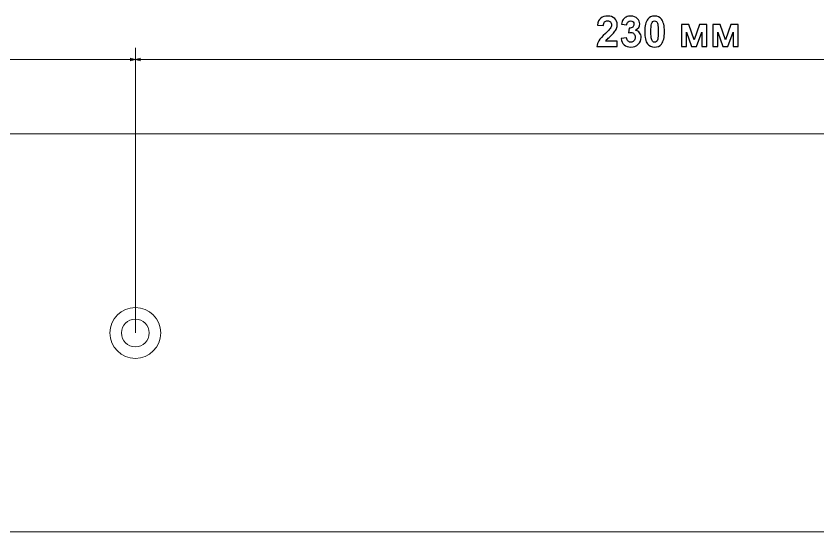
# Model space of a CAD drawing. Header units: centimetres. Extents: x -84 to 84, y -59 to 59.
# Drawn here: x -18.96 to -1.6, y 32.31 to 43.47 of the extents above; entities that cross this region are included whole.
import ezdxf

# ---------------------------------------------------------------- set-up
doc = ezdxf.new("R2010")
doc.units = ezdxf.units.CM
doc.header["$MEASUREMENT"] = 0
doc.layers.add('layer 1', color=7, linetype='Continuous')

msp = doc.modelspace()

# ---------------------------------------------------------------- linework, layer by layer
at = {"layer": 'layer 1', "color": 155}
for points, knots in [([(-5.94306, 42.92508), (-5.94306, 42.92508), (-5.94306, 42.80859), (-5.94306, 42.80859), (-5.94306, 42.80859), (-5.94306, 42.80859), (-6.38424, 42.80859), (-6.38424, 42.80859), (-6.38424, 42.80859), (-6.3795, 42.85292), (-6.36513, 42.89481), (-6.34128, 42.9344), (-6.34128, 42.9344), (-6.31744, 42.974), (-6.2702, 43.02658), (-6.19988, 43.09216), (-6.19988, 43.09216), (-6.14316, 43.14506), (-6.10846, 43.18098), (-6.09562, 43.19978), (-6.09562, 43.19978), (-6.07835, 43.22577), (-6.06963, 43.25145), (-6.06963, 43.27698), (-6.06963, 43.27698), (-6.06963, 43.30511), (-6.07712, 43.32667), (-6.09226, 43.3418), (-6.09226, 43.3418), (-6.10724, 43.35693), (-6.12803, 43.36443), (-6.15448, 43.36443), (-6.15448, 43.36443), (-6.18077, 43.36443), (-6.20156, 43.35648), (-6.21715, 43.34058), (-6.21715, 43.34058), (-6.23259, 43.32483), (-6.24146, 43.29854), (-6.2439, 43.2617), (-6.2439, 43.2617), (-6.2439, 43.2617), (-6.36956, 43.27423), (-6.36956, 43.27423), (-6.36956, 43.27423), (-6.36207, 43.34363), (-6.33868, 43.39347), (-6.29924, 43.42374), (-6.29924, 43.42374), (-6.2598, 43.45385), (-6.21058, 43.46899), (-6.15142, 43.46899), (-6.15142, 43.46899), (-6.0866, 43.46899), (-6.0357, 43.45141), (-5.99855, 43.4164), (-5.99855, 43.4164), (-5.96155, 43.38139), (-5.94306, 43.33783), (-5.94306, 43.2857), (-5.94306, 43.2857), (-5.94306, 43.25604), (-5.94841, 43.22791), (-5.95896, 43.20101), (-5.95896, 43.20101), (-5.9695, 43.17426), (-5.98632, 43.14628), (-6.0094, 43.11693), (-6.0094, 43.11693), (-6.02454, 43.09736), (-6.05221, 43.06939), (-6.09195, 43.03285), (-6.09195, 43.03285), (-6.13185, 42.99631), (-6.15707, 42.97216), (-6.16762, 42.96008), (-6.16762, 42.96008), (-6.17832, 42.94816), (-6.18688, 42.93639), (-6.19346, 42.92508), (-6.19346, 42.92508), (-6.19346, 42.92508), (-5.94306, 42.92508), (-5.94306, 42.92508)], [0, 0, 0, 0, 0.04545455, 0.04545455, 0.04545455, 0.04545455, 0.09090909, 0.09090909, 0.09090909, 0.09090909, 0.13636364, 0.13636364, 0.13636364, 0.13636364, 0.18181818, 0.18181818, 0.18181818, 0.18181818, 0.22727273, 0.22727273, 0.22727273, 0.22727273, 0.27272727, 0.27272727, 0.27272727, 0.27272727, 0.31818182, 0.31818182, 0.31818182, 0.31818182, 0.36363636, 0.36363636, 0.36363636, 0.36363636, 0.40909091, 0.40909091, 0.40909091, 0.40909091, 0.45454545, 0.45454545, 0.45454545, 0.45454545, 0.5, 0.5, 0.5, 0.5, 0.54545455, 0.54545455, 0.54545455, 0.54545455, 0.59090909, 0.59090909, 0.59090909, 0.59090909, 0.63636364, 0.63636364, 0.63636364, 0.63636364, 0.68181818, 0.68181818, 0.68181818, 0.68181818, 0.72727273, 0.72727273, 0.72727273, 0.72727273, 0.77272727, 0.77272727, 0.77272727, 0.77272727, 0.81818182, 0.81818182, 0.81818182, 0.81818182, 0.86363636, 0.86363636, 0.86363636, 0.86363636, 0.90909091, 0.90909091, 0.90909091, 0.90909091, 1, 1, 1, 1]), ([(-5.86219, 42.98271), (-5.86219, 42.98271), (-5.7402, 42.99754), (-5.7402, 42.99754), (-5.7402, 42.99754), (-5.73637, 42.96635), (-5.72598, 42.9425), (-5.70901, 42.92599), (-5.70901, 42.92599), (-5.69204, 42.90948), (-5.67156, 42.90123), (-5.64756, 42.90123), (-5.64756, 42.90123), (-5.62172, 42.90123), (-5.60001, 42.91117), (-5.58228, 42.93089), (-5.58228, 42.93089), (-5.5647, 42.95061), (-5.55583, 42.97721), (-5.55583, 43.01084), (-5.55583, 43.01084), (-5.55583, 43.04248), (-5.56424, 43.0677), (-5.58121, 43.0862), (-5.58121, 43.0862), (-5.59818, 43.1047), (-5.61882, 43.11402), (-5.64328, 43.11402), (-5.64328, 43.11402), (-5.65933, 43.11402), (-5.67844, 43.11081), (-5.70075, 43.10455), (-5.70075, 43.10455), (-5.70075, 43.10455), (-5.68684, 43.20666), (-5.68684, 43.20666), (-5.68684, 43.20666), (-5.65291, 43.20575), (-5.62707, 43.21324), (-5.60919, 43.22898), (-5.60919, 43.22898), (-5.5913, 43.24458), (-5.58243, 43.26552), (-5.58243, 43.29166), (-5.58243, 43.29166), (-5.58243, 43.31383), (-5.58901, 43.33141), (-5.60215, 43.34471), (-5.60215, 43.34471), (-5.6153, 43.35785), (-5.63273, 43.36443), (-5.65459, 43.36443), (-5.65459, 43.36443), (-5.67614, 43.36443), (-5.69449, 43.35693), (-5.70962, 43.34195), (-5.70962, 43.34195), (-5.72491, 43.32697), (-5.73408, 43.30511), (-5.73744, 43.27637), (-5.73744, 43.27637), (-5.73744, 43.27637), (-5.85301, 43.29609), (-5.85301, 43.29609), (-5.85301, 43.29609), (-5.84491, 43.33614), (-5.83283, 43.36809), (-5.81648, 43.39209), (-5.81648, 43.39209), (-5.80027, 43.41594), (-5.7775, 43.43475), (-5.74845, 43.4485), (-5.74845, 43.4485), (-5.71941, 43.46211), (-5.68669, 43.46899), (-5.65061, 43.46899), (-5.65061, 43.46899), (-5.58885, 43.46899), (-5.53932, 43.44927), (-5.50202, 43.40967), (-5.50202, 43.40967), (-5.4713, 43.37727), (-5.45586, 43.34058), (-5.45586, 43.29976), (-5.45586, 43.29976), (-5.45586, 43.24198), (-5.48735, 43.19566), (-5.55048, 43.16126), (-5.55048, 43.16126), (-5.51288, 43.15316), (-5.48292, 43.13512), (-5.46029, 43.10699), (-5.46029, 43.10699), (-5.43782, 43.07886), (-5.42651, 43.04493), (-5.42651, 43.00518), (-5.42651, 43.00518), (-5.42651, 42.94755), (-5.4476, 42.89832), (-5.48964, 42.85766), (-5.48964, 42.85766), (-5.53168, 42.817), (-5.58396, 42.79667), (-5.64664, 42.79667), (-5.64664, 42.79667), (-5.70595, 42.79667), (-5.75518, 42.81379), (-5.79416, 42.84818), (-5.79416, 42.84818), (-5.83329, 42.88243), (-5.85592, 42.92722), (-5.86219, 42.98271)], [0, 0, 0, 0, 0.03448276, 0.03448276, 0.03448276, 0.03448276, 0.06896552, 0.06896552, 0.06896552, 0.06896552, 0.10344828, 0.10344828, 0.10344828, 0.10344828, 0.13793103, 0.13793103, 0.13793103, 0.13793103, 0.17241379, 0.17241379, 0.17241379, 0.17241379, 0.20689655, 0.20689655, 0.20689655, 0.20689655, 0.24137931, 0.24137931, 0.24137931, 0.24137931, 0.27586207, 0.27586207, 0.27586207, 0.27586207, 0.31034483, 0.31034483, 0.31034483, 0.31034483, 0.34482759, 0.34482759, 0.34482759, 0.34482759, 0.37931034, 0.37931034, 0.37931034, 0.37931034, 0.4137931, 0.4137931, 0.4137931, 0.4137931, 0.44827586, 0.44827586, 0.44827586, 0.44827586, 0.48275862, 0.48275862, 0.48275862, 0.48275862, 0.51724138, 0.51724138, 0.51724138, 0.51724138, 0.55172414, 0.55172414, 0.55172414, 0.55172414, 0.5862069, 0.5862069, 0.5862069, 0.5862069, 0.62068966, 0.62068966, 0.62068966, 0.62068966, 0.65517241, 0.65517241, 0.65517241, 0.65517241, 0.68965517, 0.68965517, 0.68965517, 0.68965517, 0.72413793, 0.72413793, 0.72413793, 0.72413793, 0.75862069, 0.75862069, 0.75862069, 0.75862069, 0.79310345, 0.79310345, 0.79310345, 0.79310345, 0.82758621, 0.82758621, 0.82758621, 0.82758621, 0.86206897, 0.86206897, 0.86206897, 0.86206897, 0.89655172, 0.89655172, 0.89655172, 0.89655172, 0.93103448, 0.93103448, 0.93103448, 0.93103448, 1, 1, 1, 1]), ([(-5.13513, 43.46899), (-5.07154, 43.46899), (-5.02186, 43.44621), (-4.98593, 43.40066), (-4.98593, 43.40066), (-4.94328, 43.34685), (-4.92188, 43.25742), (-4.92188, 43.13267), (-4.92188, 43.13267), (-4.92188, 43.00809), (-4.94343, 42.9185), (-4.98639, 42.86408), (-4.98639, 42.86408), (-5.02201, 42.81914), (-5.07154, 42.79667), (-5.13513, 42.79667), (-5.13513, 42.79667), (-5.19903, 42.79667), (-5.25055, 42.82128), (-5.28968, 42.8705), (-5.28968, 42.8705), (-5.32882, 42.91973), (-5.34839, 43.00763), (-5.34839, 43.1339), (-5.34839, 43.1339), (-5.34839, 43.25787), (-5.32683, 43.34715), (-5.28388, 43.40157), (-5.28388, 43.40157), (-5.24826, 43.44652), (-5.19873, 43.46899), (-5.13513, 43.46899)], [0, 0, 0, 0, 0.11111111, 0.11111111, 0.11111111, 0.11111111, 0.22222222, 0.22222222, 0.22222222, 0.22222222, 0.33333333, 0.33333333, 0.33333333, 0.33333333, 0.44444444, 0.44444444, 0.44444444, 0.44444444, 0.55555556, 0.55555556, 0.55555556, 0.55555556, 0.66666667, 0.66666667, 0.66666667, 0.66666667, 0.77777778, 0.77777778, 0.77777778, 0.77777778, 1, 1, 1, 1]), ([(-5.13513, 43.36443), (-5.15011, 43.36443), (-5.16357, 43.35953), (-5.17519, 43.34975), (-5.17519, 43.34975), (-5.18696, 43.34012), (-5.19613, 43.32269), (-5.20255, 43.29747), (-5.20255, 43.29747), (-5.21111, 43.26491), (-5.21539, 43.20987), (-5.21539, 43.13267), (-5.21539, 43.13267), (-5.21539, 43.05532), (-5.21157, 43.00228), (-5.20392, 42.97338), (-5.20392, 42.97338), (-5.19628, 42.94449), (-5.18665, 42.92523), (-5.17503, 42.9156), (-5.17503, 42.9156), (-5.16341, 42.90597), (-5.15011, 42.90123), (-5.13513, 42.90123), (-5.13513, 42.90123), (-5.12015, 42.90123), (-5.1067, 42.90612), (-5.09493, 42.9159), (-5.09493, 42.9159), (-5.08331, 42.92554), (-5.07414, 42.94296), (-5.06772, 42.96819), (-5.06772, 42.96819), (-5.05916, 43.00044), (-5.05488, 43.05532), (-5.05488, 43.13267), (-5.05488, 43.13267), (-5.05488, 43.20987), (-5.0587, 43.26292), (-5.06634, 43.29181), (-5.06634, 43.29181), (-5.07399, 43.3207), (-5.08362, 43.34012), (-5.09523, 43.34975), (-5.09523, 43.34975), (-5.10685, 43.35953), (-5.12015, 43.36443), (-5.13513, 43.36443)], [0, 0, 0, 0, 0.07692308, 0.07692308, 0.07692308, 0.07692308, 0.15384615, 0.15384615, 0.15384615, 0.15384615, 0.23076923, 0.23076923, 0.23076923, 0.23076923, 0.30769231, 0.30769231, 0.30769231, 0.30769231, 0.38461538, 0.38461538, 0.38461538, 0.38461538, 0.46153846, 0.46153846, 0.46153846, 0.46153846, 0.53846154, 0.53846154, 0.53846154, 0.53846154, 0.61538462, 0.61538462, 0.61538462, 0.61538462, 0.69230769, 0.69230769, 0.69230769, 0.69230769, 0.76923077, 0.76923077, 0.76923077, 0.76923077, 0.84615385, 0.84615385, 0.84615385, 0.84615385, 1, 1, 1, 1]), ([(-4.55224, 43.28463), (-4.55224, 43.28463), (-4.3954, 43.28463), (-4.3954, 43.28463), (-4.3954, 43.28463), (-4.3954, 43.28463), (-4.27845, 42.9529), (-4.27845, 42.9529), (-4.27845, 42.9529), (-4.27845, 42.9529), (-4.15952, 43.28463), (-4.15952, 43.28463), (-4.15952, 43.28463), (-4.15952, 43.28463), (-4.00374, 43.28463), (-4.00374, 43.28463), (-4.00374, 43.28463), (-4.00374, 43.28463), (-4.00374, 42.80859), (-4.00374, 42.80859), (-4.00374, 42.80859), (-4.00374, 42.80859), (-4.11106, 42.80859), (-4.11106, 42.80859), (-4.11106, 42.80859), (-4.11106, 42.80859), (-4.11106, 43.12197), (-4.11106, 43.12197), (-4.11106, 43.12197), (-4.11106, 43.12197), (-4.22632, 42.80859), (-4.22632, 42.80859), (-4.22632, 42.80859), (-4.22632, 42.80859), (-4.3344, 42.80859), (-4.3344, 42.80859), (-4.3344, 42.80859), (-4.3344, 42.80859), (-4.44493, 43.12197), (-4.44493, 43.12197), (-4.44493, 43.12197), (-4.44493, 43.12197), (-4.44493, 42.80859), (-4.44493, 42.80859), (-4.44493, 42.80859), (-4.44493, 42.80859), (-4.55224, 42.80859), (-4.55224, 42.80859), (-4.55224, 42.80859), (-4.55224, 42.80859), (-4.55224, 43.28463), (-4.55224, 43.28463)], [0, 0, 0, 0, 0.07142857, 0.07142857, 0.07142857, 0.07142857, 0.14285714, 0.14285714, 0.14285714, 0.14285714, 0.21428571, 0.21428571, 0.21428571, 0.21428571, 0.28571429, 0.28571429, 0.28571429, 0.28571429, 0.35714286, 0.35714286, 0.35714286, 0.35714286, 0.42857143, 0.42857143, 0.42857143, 0.42857143, 0.5, 0.5, 0.5, 0.5, 0.57142857, 0.57142857, 0.57142857, 0.57142857, 0.64285714, 0.64285714, 0.64285714, 0.64285714, 0.71428571, 0.71428571, 0.71428571, 0.71428571, 0.78571429, 0.78571429, 0.78571429, 0.78571429, 0.85714286, 0.85714286, 0.85714286, 0.85714286, 1, 1, 1, 1]), ([(-3.8738, 43.28463), (-3.8738, 43.28463), (-3.71696, 43.28463), (-3.71696, 43.28463), (-3.71696, 43.28463), (-3.71696, 43.28463), (-3.60001, 42.9529), (-3.60001, 42.9529), (-3.60001, 42.9529), (-3.60001, 42.9529), (-3.48108, 43.28463), (-3.48108, 43.28463), (-3.48108, 43.28463), (-3.48108, 43.28463), (-3.3253, 43.28463), (-3.3253, 43.28463), (-3.3253, 43.28463), (-3.3253, 43.28463), (-3.3253, 42.80859), (-3.3253, 42.80859), (-3.3253, 42.80859), (-3.3253, 42.80859), (-3.43262, 42.80859), (-3.43262, 42.80859), (-3.43262, 42.80859), (-3.43262, 42.80859), (-3.43262, 43.12197), (-3.43262, 43.12197), (-3.43262, 43.12197), (-3.43262, 43.12197), (-3.54788, 42.80859), (-3.54788, 42.80859), (-3.54788, 42.80859), (-3.54788, 42.80859), (-3.65596, 42.80859), (-3.65596, 42.80859), (-3.65596, 42.80859), (-3.65596, 42.80859), (-3.76649, 43.12197), (-3.76649, 43.12197), (-3.76649, 43.12197), (-3.76649, 43.12197), (-3.76649, 42.80859), (-3.76649, 42.80859), (-3.76649, 42.80859), (-3.76649, 42.80859), (-3.8738, 42.80859), (-3.8738, 42.80859), (-3.8738, 42.80859), (-3.8738, 42.80859), (-3.8738, 43.28463), (-3.8738, 43.28463)], [0, 0, 0, 0, 0.07142857, 0.07142857, 0.07142857, 0.07142857, 0.14285714, 0.14285714, 0.14285714, 0.14285714, 0.21428571, 0.21428571, 0.21428571, 0.21428571, 0.28571429, 0.28571429, 0.28571429, 0.28571429, 0.35714286, 0.35714286, 0.35714286, 0.35714286, 0.42857143, 0.42857143, 0.42857143, 0.42857143, 0.5, 0.5, 0.5, 0.5, 0.57142857, 0.57142857, 0.57142857, 0.57142857, 0.64285714, 0.64285714, 0.64285714, 0.64285714, 0.71428571, 0.71428571, 0.71428571, 0.71428571, 0.78571429, 0.78571429, 0.78571429, 0.78571429, 0.85714286, 0.85714286, 0.85714286, 0.85714286, 1, 1, 1, 1])]:
    msp.add_open_spline(points, degree=3, knots=knots, dxfattribs=at)
at = {"layer": 'layer 1', "color": 155, "lineweight": 9}
for points in [[(-16.3777, 36.61422), (-16.3777, 36.61422), (-16.3777, 42.7788), (-16.3777, 42.7788)], [(-16.3777, 36.61422), (-16.3777, 36.61422), (-16.3777, 42.7788), (-16.3777, 42.7788)], [(-39.3777, 42.5288), (-39.3777, 42.5288), (-16.3777, 42.5288), (-16.3777, 42.5288)], [(6.6223, 42.5288), (6.6223, 42.5288), (-16.3777, 42.5288), (-16.3777, 42.5288)]]:
    msp.add_open_spline(points, degree=3, dxfattribs=at)
for points in [[(-16.47929, 42.50157), (-16.47929, 42.50157), (-16.3777, 42.5288), (-16.3777, 42.5288), (-16.3777, 42.5288), (-16.3777, 42.5288), (-16.47929, 42.55602), (-16.47929, 42.55602), (-16.47929, 42.55602), (-16.47929, 42.55602), (-16.47929, 42.50157), (-16.47929, 42.50157)], [(-16.2761, 42.55602), (-16.2761, 42.55602), (-16.3777, 42.5288), (-16.3777, 42.5288), (-16.3777, 42.5288), (-16.3777, 42.5288), (-16.2761, 42.50157), (-16.2761, 42.50157), (-16.2761, 42.50157), (-16.2761, 42.50157), (-16.2761, 42.55602), (-16.2761, 42.55602)]]:
    msp.add_open_spline(points, degree=3, knots=[0, 0, 0, 0, 0.25, 0.25, 0.25, 0.25, 0.5, 0.5, 0.5, 0.5, 1, 1, 1, 1], dxfattribs=at)
at = {"layer": 'layer 1', "color": 254, "lineweight": 20}
msp.add_open_spline([(-54.95849, 40.91887), (-54.95849, 40.91887), (50.96113, 40.91887), (50.96113, 40.91887), (50.96113, 40.91887), (51.67024, 40.91887), (51.62215, 40.8421), (51.62143, 40.51579), (51.62143, 40.51579), (51.62143, 40.51579), (51.62143, 36.61422), (51.62143, 36.61422), (51.62143, 36.61422), (51.62143, 36.61422), (51.62143, 32.71265), (51.62143, 32.71265), (51.62143, 32.71265), (51.62215, 32.38634), (51.67024, 32.30957), (50.96113, 32.30957), (50.96113, 32.30957), (50.96113, 32.30957), (-54.95849, 32.30957), (-54.95849, 32.30957), (-54.95849, 32.30957), (-55.07312, 32.30957), (-55.07723, 32.3094), (-55.18469, 32.34926), (-55.18469, 32.34926), (-55.88335, 32.60842), (-56.58204, 32.86765), (-57.2807, 33.12684), (-57.2807, 33.12684), (-57.39009, 33.16739), (-57.37765, 33.14096), (-57.37765, 33.25473), (-57.37765, 33.25473), (-57.37765, 33.55789), (-57.37765, 33.86106), (-57.37765, 34.16422), (-57.37765, 34.16422), (-57.37765, 34.16422), (-42.37765, 34.16422), (-42.37765, 34.16422), (-42.37765, 34.16422), (-42.37765, 34.16422), (-42.37765, 36.61422), (-42.37765, 36.61422), (-42.37765, 36.61422), (-42.37765, 36.61422), (-42.37765, 39.06422), (-42.37765, 39.06422), (-42.37765, 39.06422), (-42.37765, 39.06422), (-57.37765, 39.06422), (-57.37765, 39.06422), (-57.37765, 39.06422), (-57.37765, 39.36738), (-57.37765, 39.67055), (-57.37765, 39.97371), (-57.37765, 39.97371), (-57.37765, 40.08748), (-57.39009, 40.06105), (-57.2807, 40.1016), (-57.2807, 40.1016), (-56.58204, 40.36079), (-55.88335, 40.62002), (-55.18469, 40.87918), (-55.18469, 40.87918), (-55.07723, 40.91904), (-55.07312, 40.91887), (-54.95849, 40.91887)], degree=3, knots=[0, 0, 0, 0, 0.05263158, 0.05263158, 0.05263158, 0.05263158, 0.10526316, 0.10526316, 0.10526316, 0.10526316, 0.15789474, 0.15789474, 0.15789474, 0.15789474, 0.21052632, 0.21052632, 0.21052632, 0.21052632, 0.26315789, 0.26315789, 0.26315789, 0.26315789, 0.31578947, 0.31578947, 0.31578947, 0.31578947, 0.36842105, 0.36842105, 0.36842105, 0.36842105, 0.42105263, 0.42105263, 0.42105263, 0.42105263, 0.47368421, 0.47368421, 0.47368421, 0.47368421, 0.52631579, 0.52631579, 0.52631579, 0.52631579, 0.57894737, 0.57894737, 0.57894737, 0.57894737, 0.63157895, 0.63157895, 0.63157895, 0.63157895, 0.68421053, 0.68421053, 0.68421053, 0.68421053, 0.73684211, 0.73684211, 0.73684211, 0.73684211, 0.78947368, 0.78947368, 0.78947368, 0.78947368, 0.84210526, 0.84210526, 0.84210526, 0.84210526, 0.89473684, 0.89473684, 0.89473684, 0.89473684, 1, 1, 1, 1], dxfattribs=at)
at = {"layer": 'layer 1', "color": 9, "lineweight": 20}
msp.add_open_spline([(-16.3777, 37.16422), (-16.07394, 37.16422), (-15.8277, 36.91798), (-15.8277, 36.61422), (-15.8277, 36.61422), (-15.8277, 36.31046), (-16.07394, 36.06422), (-16.3777, 36.06422), (-16.3777, 36.06422), (-16.68146, 36.06422), (-16.9277, 36.31046), (-16.9277, 36.61422), (-16.9277, 36.61422), (-16.9277, 36.91798), (-16.68146, 37.16422), (-16.3777, 37.16422)], degree=3, knots=[0, 0, 0, 0, 0.2, 0.2, 0.2, 0.2, 0.4, 0.4, 0.4, 0.4, 0.6, 0.6, 0.6, 0.6, 1, 1, 1, 1], dxfattribs=at)
at = {"layer": 'layer 1', "color": 7, "lineweight": 20}
msp.add_open_spline([(-16.3777, 36.91422), (-16.21201, 36.91422), (-16.0777, 36.77991), (-16.0777, 36.61422), (-16.0777, 36.61422), (-16.0777, 36.44853), (-16.21201, 36.31422), (-16.3777, 36.31422), (-16.3777, 36.31422), (-16.54339, 36.31422), (-16.6777, 36.44853), (-16.6777, 36.61422), (-16.6777, 36.61422), (-16.6777, 36.77991), (-16.54339, 36.91422), (-16.3777, 36.91422)], degree=3, knots=[0, 0, 0, 0, 0.2, 0.2, 0.2, 0.2, 0.4, 0.4, 0.4, 0.4, 0.6, 0.6, 0.6, 0.6, 1, 1, 1, 1], dxfattribs=at)

doc.saveas('drawing.dxf')
